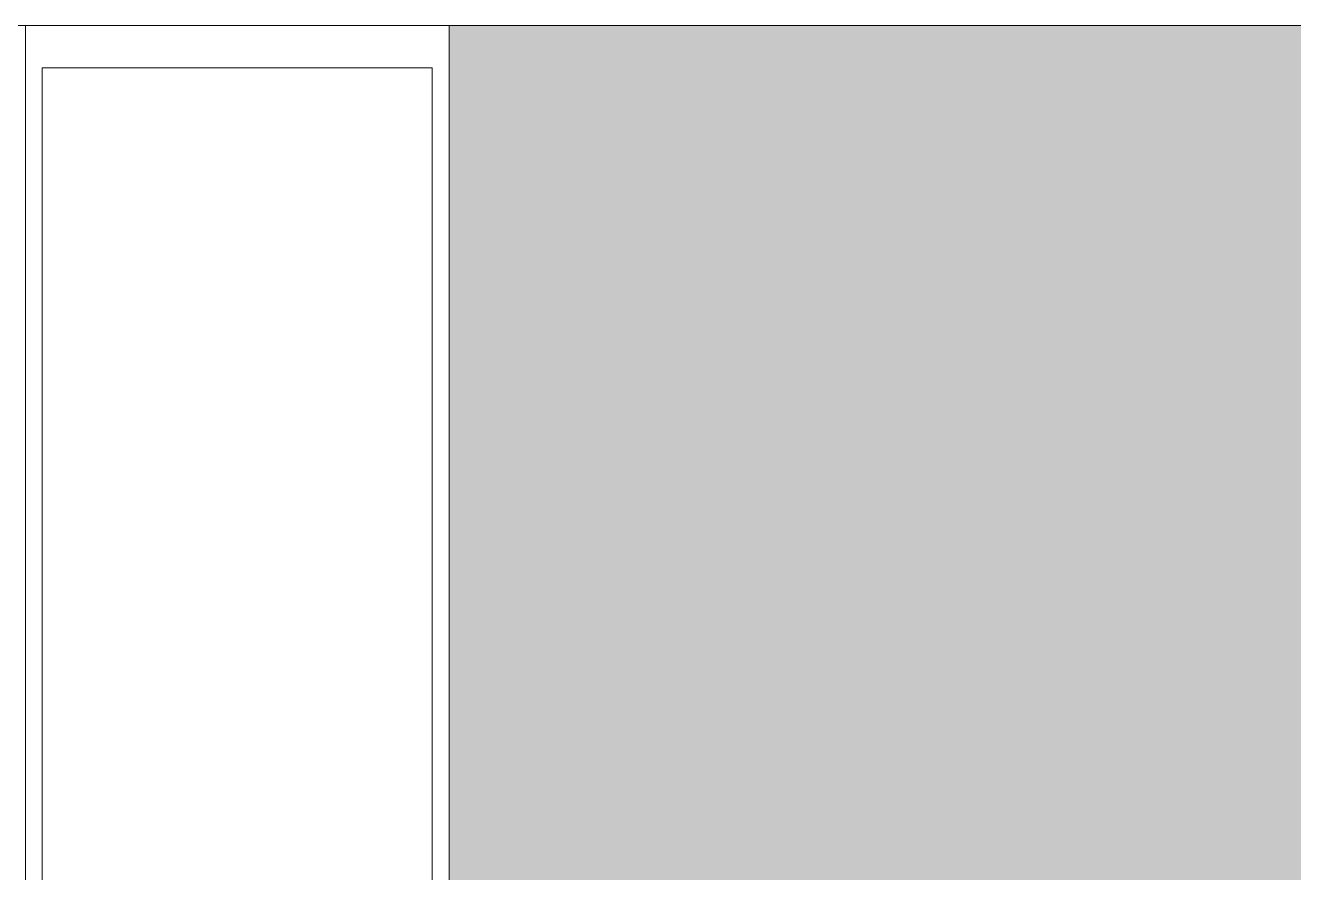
# Model space of a CAD drawing. Header units: millimetres. Extents: x -68946 to 690821, y -552984 to 293768.
# Drawn here: x 131722.9 to 131872.6, y -218680.9 to -218580.9 of the extents above; entities that cross this region are included whole.
import ezdxf

# ---------------------------------------------------------------- set-up
doc = ezdxf.new("R2010")
doc.units = ezdxf.units.MM
doc.linetypes.add('ADSK_Линия сетки', pattern=[2500, 2000, -250, 0, -250])
for name, color, linetype, lineweight in [('A-GLAZ-CWMG-MCUT', 250, 'Continuous', 9), ('A-GLAZ-CWMG-OTLN', 250, 'Continuous', 5), ('G-XREF-____-OTLN', 250, 'Continuous', 9), ('I-WALL-____-OTLN', 250, 'Continuous', 9), ('S-GRID-____-OTLN', 250, 'Continuous', 9)]:
    doc.layers.add(name, color=color, linetype=linetype, lineweight=lineweight)

# ---------------------------------------------------------------- blocks, each defined once
blk = doc.blocks.new('Прямоугольный импост - Рядовой 50х200-40428490-АР1_Маркировочный план 3 этажа секция 2_3')
at = {"layer": 'A-GLAZ-CWMG-OTLN'}
blk.add_hatch(color=10, dxfattribs=at).paths.add_polyline_path([(82100, 39775.02), (83085, 39775.15), (83085, 39975.02), (82100, 39975.02), (82100, 39775.15)])
at = {"layer": 'A-GLAZ-CWMG-MCUT', "lineweight": 5}
for p, q in [((83085, 39975.02), (82100, 39975.02)), ((82100, 39975.02), (82100, 39842.92))]:
    blk.add_line(p, q, dxfattribs=at)
blk = doc.blocks.new('Прямоугольный импост - 200_dwg-17677014-АР1_Маркировочный план 3 этажа секция 2_3')
at = {"layer": 'G-XREF-____-OTLN', "flags": 128}
blk.add_lwpolyline([(228021.45, 196781.97), (228021.45, 196911.97), (227971.45, 196911.97), (227971.45, 196781.97)], dxfattribs=at)
blk.add_lwpolyline([(227973.45, 196906.97), (227973.45, 196798.27), (228019.45, 196798.27), (228019.45, 196906.97)], close=True, dxfattribs=at)
blk = doc.blocks.new('Прямоугольный импост - 200_dwg-V218-АР1_Маркировочный план 3 этажа секция 2_3')
at = {"layer": 'G-XREF-____-OTLN', "flags": 128}
blk.add_lwpolyline([(228021.45, 196781.97), (228021.45, 196911.97), (227971.45, 196911.97), (227971.45, 196781.97)], dxfattribs=at)
blk.add_lwpolyline([(227973.45, 196906.97), (227973.45, 196798.27), (228019.45, 196798.27), (228019.45, 196906.97)], close=True, dxfattribs=at)
blk = doc.blocks.new('Прямоугольный импост - 42х50х200h-V222-АР1_Маркировочный план 3 этажа секция 2_3')
for name in ['Прямоугольный импост - 200_dwg-17677014-АР1_Маркировочный план 3 этажа секция 2_3', 'Прямоугольный импост - 200_dwg-V218-АР1_Маркировочный план 3 этажа секция 2_3']:
    blk.add_blockref(name, (-227996.45, -196751.8))

msp = doc.modelspace()

# ---------------------------------------------------------------- linework, layer by layer
at = {"layer": 'I-WALL-____-OTLN', "lineweight": 15}
msp.add_line((131722.9057, -218580.9056), (131772.9057, -218580.9056), dxfattribs=at)
at = {"layer": 'S-GRID-____-OTLN', "linetype": 'ADSK_Линия сетки'}
msp.add_line((93236.8325, -218580.9286), (184510.8783, -218580.9286), dxfattribs=at)

# ---------------------------------------------------------------- block references
at = {"layer": 'A-GLAZ-CWMG-OTLN'}
msp.add_blockref('Прямоугольный импост - Рядовой 50х200-40428490-АР1_Маркировочный план 3 этажа секция 2_3', (49672.9057, -258555.9292), dxfattribs=at)
at = {"layer": 'G-XREF-____-OTLN'}
msp.add_blockref('Прямоугольный импост - 42х50х200h-V222-АР1_Маркировочный план 3 этажа секция 2_3', (131747.9057, -218741.1056), dxfattribs=at)

doc.saveas('drawing.dxf')
